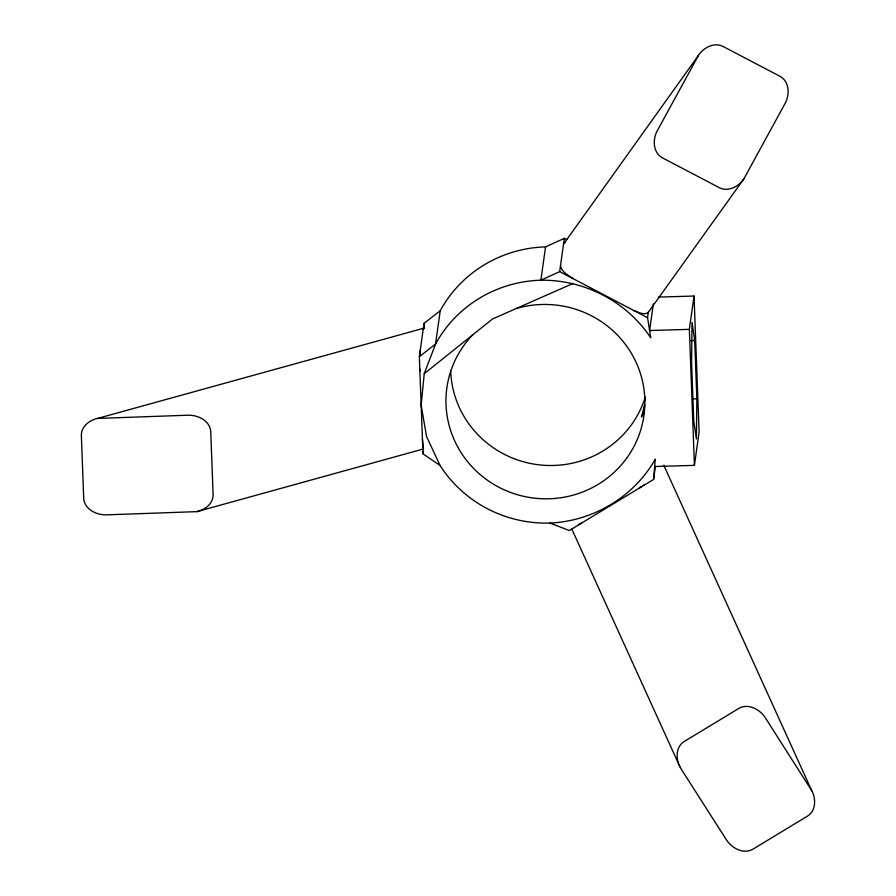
<?xml version="1.0" encoding="UTF-8"?>
<svg xmlns="http://www.w3.org/2000/svg" width="896" height="896" viewBox="0 0 896 896"><rect width="100%" height="100%" fill="white"/><g stroke="black" fill="none" stroke-linecap="round" stroke-linejoin="round"><path stroke-width="1.34" d="M696.864 398.776L696.394 438.995L693.75 420.941L691.578 362.645L692.048 322.414L694.691 340.48L696.864 398.776L692.754 398.888M419.91 354.379L420.168 350.851M549.931 523.074L569.318 530.533L584.069 521.595L653.587 479.45L655.267 459.222C633.842 496.989 593.174 521.102 549.931 523.074A124.387 121.43 8 0 1 440.07 465.494L422.979 453.835L419.35 356.686L424.032 323.366L440.227 310.744A124.387 121.43 8 0 1 545.563 246.882L564.346 238.314L566.776 239.59M644.168 410.323L644.582 405.619M645.042 400.624L645.277 398.126M440.227 310.744L435.546 344.053L424.222 373.699L421.165 405.261L426.574 436.565L440.07 465.494M419.35 356.686L435.546 344.053A124.387 121.43 8 0 1 540.882 280.202C584.416 279.675 626.584 301.448 650.742 337.781L647.55 317.688L648.368 311.864M653.587 479.45L655.357 466.85M422.979 453.835L423.326 451.226M545.563 246.882L540.882 280.202L559.664 271.622L647.55 317.688M559.664 271.622L564.346 238.314M653.341 303.867L649.589 330.523L689.349 329.358L694.03 296.05L658.381 297.08M654.662 466.536L694.422 465.371L699.104 432.062L694.03 296.05M423.214 329.202L423.326 328.586M644.661 404.6L641.446 417.054L644 412.283M563.528 244.138L698.466 55.362C703.517 47.678 714.011 41.933 722.938 46.402L780.069 76.339C789.734 81.682 789.846 95.267 784.84 103.902L743.926 178.786L648.133 312.547C644.022 315.594 638.355 312.099 634.189 310.632M653.688 475.44L654.17 474.454M698.466 55.362L657.552 130.245C652.546 138.88 652.669 152.477 662.334 157.808L719.454 187.746C728.381 192.226 738.886 186.469 743.926 178.786M563.763 243.443L565.006 242.525M424.222 373.699L492.576 318.954L573.194 283.394M644.549 484.523L638.837 488.387M582.142 522.715L578.48 524.574M423.573 328.261L97.53 418.432C89.533 420.134 81.166 426.451 81.357 435.333L83.72 498.49C84.538 509.622 97.003 515.323 106.994 514.83L196.93 511.627L423.562 448.93M196.93 511.627C204.926 509.914 213.293 503.608 213.102 494.715L210.75 431.57C209.922 420.426 197.456 414.736 187.466 415.229L97.53 418.432M690.581 340.603L694.691 340.48M573.048 278.578C568.277 275.318 561.624 271.981 560.482 265.798M811.798 790.765L765.654 718.267C760.39 709.666 748.563 702.901 738.875 708.378L684.096 741.574C674.778 747.544 675.808 761.141 681.386 769.35L726.096 839.317C731.36 847.918 743.176 854.683 752.875 849.218L807.643 816.01C816.066 810.723 816.077 798.739 811.798 790.765L663.79 465.27M571.894 529.2L679.941 766.819M423.304 448.638L422.43 439.006M689.349 329.358L694.422 465.371M424.032 323.366L424.234 328.765M419.854 369.085L419.91 371.414M645.288 397.096A99.512 97.149 8 0 1 537.32 464.621A99.512 97.149 8 0 1 450.699 371.224M516.186 308.549A99.512 97.149 8 0 1 644.739 407.221A99.512 97.149 8 0 1 506.688 490.907A99.512 97.149 8 0 1 472.562 334.992"/></g></svg>
